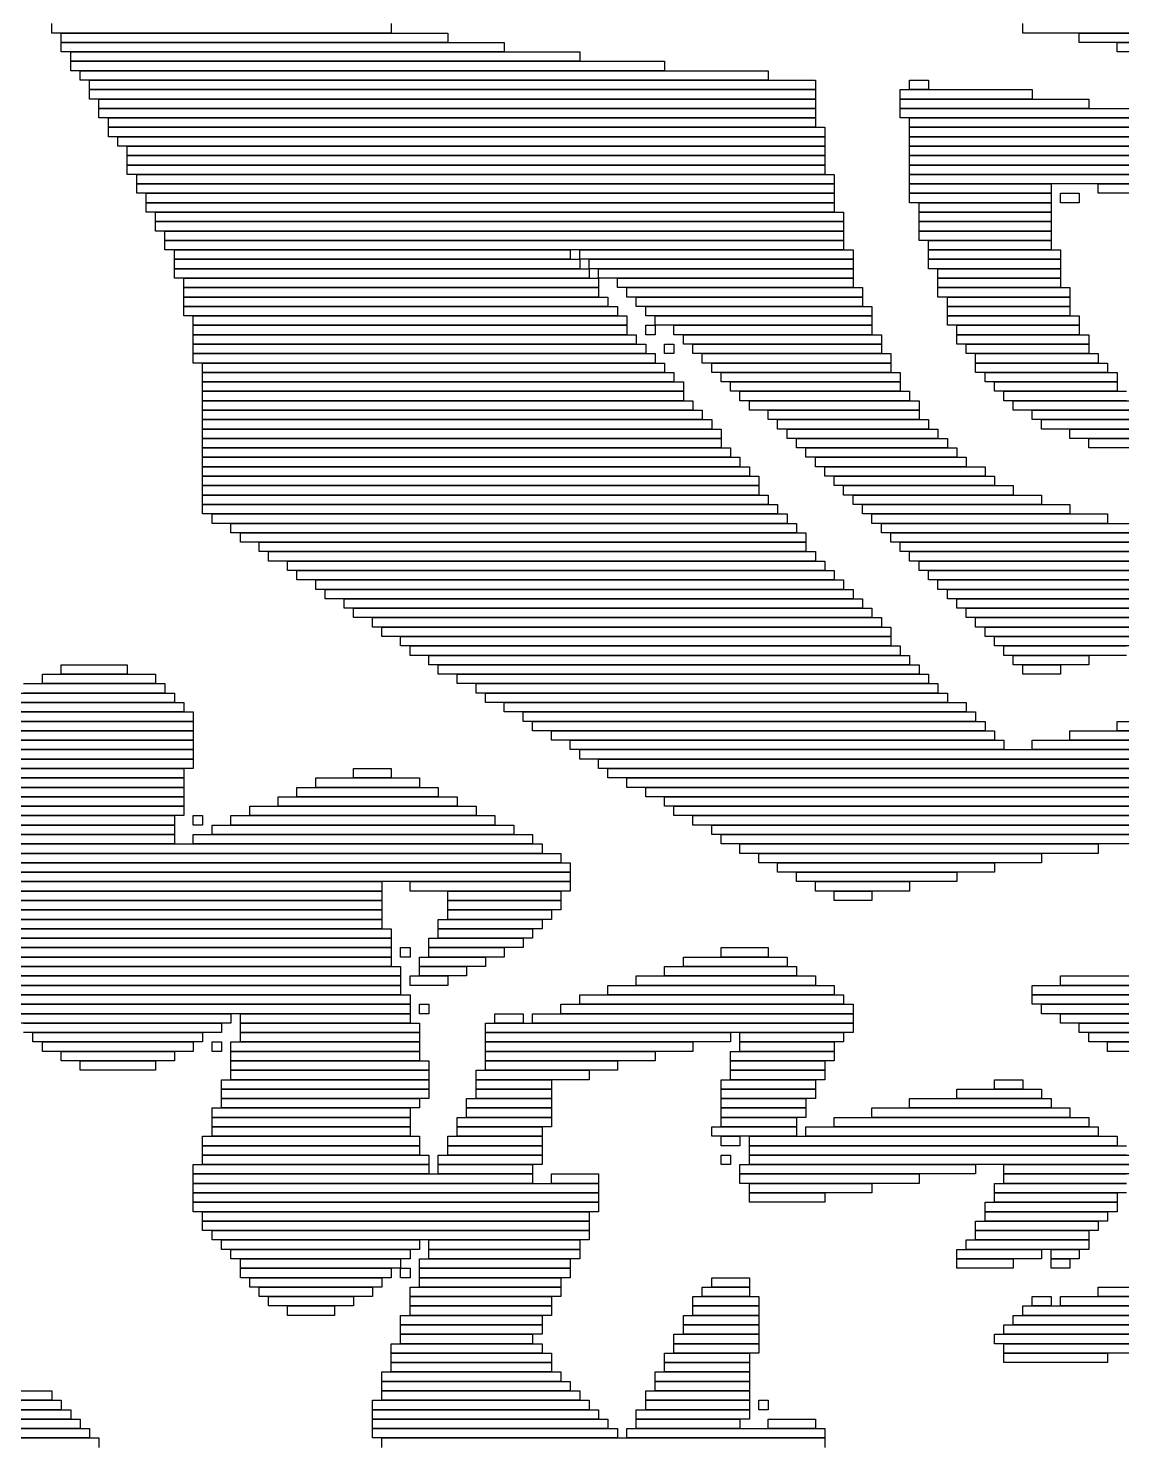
# Model space of a CAD drawing. Extents: x 24 to 1007, y 0 to 1020.
# Drawn here: x 627.5 to 743.5, y 482.5 to 632.5 of the extents above; entities that cross this region are included whole.
import ezdxf

# ---------------------------------------------------------------- set-up
doc = ezdxf.new("R2010")
doc.units = 0

msp = doc.modelspace()

# ---------------------------------------------------------------- linework, layer by layer
for p, q in [((630, 632), (630, 633)), ((666, 633), (666, 632)), ((733, 632), (733, 633)), ((666, 632), (630, 632)), ((631, 632), (672, 632)), ((631, 631), (631, 632)), ((672, 632), (672, 631)), ((769, 632), (733, 632)), ((739, 632), (769, 632)), ((739, 631), (739, 632)), ((672, 631), (631, 631)), ((631, 631), (678, 631)), ((631, 630), (631, 631)), ((678, 630), (631, 630)), ((632, 630), (686, 630)), ((632, 629), (632, 630)), ((678, 631), (678, 630)), ((686, 630), (686, 629)), ((769, 631), (739, 631)), ((743, 631), (770, 631)), ((743, 630), (743, 631)), ((770, 630), (743, 630)), ((686, 629), (632, 629)), ((632, 629), (695, 629)), ((632, 628), (632, 629)), ((695, 629), (695, 628)), ((695, 628), (632, 628)), ((633, 628), (706, 628)), ((633, 627), (633, 628)), ((706, 627), (633, 627)), ((634, 627), (711, 627)), ((634, 626), (634, 627)), ((706, 628), (706, 627)), ((711, 627), (711, 626)), ((721, 627), (723, 627)), ((721, 626), (721, 627)), ((723, 627), (723, 626)), ((711, 626), (634, 626)), ((634, 626), (711, 626)), ((634, 625), (634, 626)), ((711, 626), (711, 625)), ((720, 626), (734, 626)), ((720, 625), (720, 626)), ((723, 626), (721, 626)), ((734, 626), (734, 625)), ((711, 625), (634, 625)), ((635, 625), (711, 625)), ((635, 624), (635, 625)), ((711, 624), (635, 624)), ((635, 624), (711, 624)), ((635, 623), (635, 624)), ((711, 625), (711, 624)), ((711, 624), (711, 623)), ((734, 625), (720, 625)), ((720, 625), (740, 625)), ((720, 624), (720, 625)), ((740, 624), (720, 624)), ((720, 624), (745, 624)), ((720, 623), (720, 624)), ((740, 625), (740, 624)), ((711, 623), (635, 623)), ((636, 623), (711, 623)), ((636, 622), (636, 623)), ((711, 623), (711, 622)), ((745, 623), (720, 623)), ((721, 623), (748, 623)), ((721, 622), (721, 623)), ((711, 622), (636, 622)), ((636, 622), (712, 622)), ((636, 621), (636, 622)), ((712, 621), (636, 621)), ((637, 621), (712, 621)), ((637, 620), (637, 621)), ((712, 622), (712, 621)), ((712, 621), (712, 620)), ((748, 622), (721, 622)), ((721, 622), (751, 622)), ((721, 621), (721, 622)), ((751, 621), (721, 621)), ((721, 621), (754, 621)), ((721, 620), (721, 621)), ((712, 620), (637, 620)), ((638, 620), (712, 620)), ((638, 619), (638, 620)), ((712, 620), (712, 619)), ((754, 620), (721, 620)), ((721, 620), (756, 620)), ((721, 619), (721, 620)), ((712, 619), (638, 619)), ((638, 619), (712, 619)), ((638, 618), (638, 619)), ((712, 618), (638, 618)), ((638, 618), (712, 618)), ((638, 617), (638, 618)), ((712, 619), (712, 618)), ((712, 618), (712, 617)), ((756, 619), (721, 619)), ((721, 619), (759, 619)), ((721, 618), (721, 619)), ((759, 618), (721, 618)), ((721, 618), (761, 618)), ((721, 617), (721, 618)), ((712, 617), (638, 617)), ((639, 617), (713, 617)), ((639, 616), (639, 617)), ((713, 617), (713, 616)), ((761, 617), (721, 617)), ((721, 617), (762, 617)), ((721, 616), (721, 617)), ((713, 616), (639, 616)), ((639, 616), (713, 616)), ((639, 615), (639, 616)), ((713, 615), (639, 615)), ((640, 615), (713, 615)), ((640, 614), (640, 615)), ((713, 616), (713, 615)), ((713, 615), (713, 614)), ((762, 616), (721, 616)), ((721, 616), (736, 616)), ((721, 615), (721, 616)), ((736, 615), (721, 615)), ((721, 615), (736, 615)), ((721, 614), (721, 615)), ((736, 616), (736, 615)), ((736, 615), (736, 614)), ((737, 615), (739, 615)), ((737, 614), (737, 615)), ((739, 615), (739, 614)), ((741, 616), (764, 616)), ((741, 615), (741, 616)), ((764, 615), (741, 615)), ((713, 614), (640, 614)), ((640, 614), (713, 614)), ((640, 613), (640, 614)), ((713, 614), (713, 613)), ((736, 614), (721, 614)), ((722, 614), (736, 614)), ((722, 613), (722, 614)), ((736, 614), (736, 613)), ((739, 614), (737, 614)), ((713, 613), (640, 613)), ((641, 613), (714, 613)), ((641, 612), (641, 613)), ((714, 612), (641, 612)), ((641, 612), (714, 612)), ((641, 611), (641, 612)), ((714, 613), (714, 612)), ((714, 612), (714, 611)), ((736, 613), (722, 613)), ((722, 613), (736, 613)), ((722, 612), (722, 613)), ((736, 612), (722, 612)), ((722, 612), (736, 612)), ((722, 611), (722, 612)), ((736, 613), (736, 612)), ((736, 612), (736, 611)), ((714, 611), (641, 611)), ((642, 611), (714, 611)), ((642, 610), (642, 611)), ((714, 611), (714, 610)), ((736, 611), (722, 611)), ((722, 611), (736, 611)), ((722, 610), (722, 611)), ((736, 611), (736, 610)), ((714, 610), (642, 610)), ((642, 610), (714, 610)), ((642, 609), (642, 610)), ((714, 609), (642, 609)), ((643, 609), (685, 609)), ((643, 608), (643, 609)), ((685, 609), (685, 608)), ((686, 609), (715, 609)), ((686, 608), (686, 609)), ((714, 610), (714, 609)), ((715, 609), (715, 608)), ((736, 610), (722, 610)), ((723, 610), (736, 610)), ((723, 609), (723, 610)), ((736, 609), (723, 609)), ((723, 609), (737, 609)), ((723, 608), (723, 609)), ((736, 610), (736, 609)), ((737, 609), (737, 608)), ((685, 608), (643, 608)), ((643, 608), (686, 608)), ((643, 607), (643, 608)), ((715, 608), (686, 608)), ((686, 608), (686, 607)), ((687, 608), (715, 608)), ((687, 607), (687, 608)), ((715, 608), (715, 607)), ((737, 608), (723, 608)), ((723, 608), (737, 608)), ((723, 607), (723, 608)), ((737, 608), (737, 607)), ((686, 607), (643, 607)), ((643, 607), (687, 607)), ((643, 606), (643, 607)), ((687, 606), (643, 606)), ((644, 606), (688, 606)), ((644, 605), (644, 606)), ((715, 607), (687, 607)), ((687, 607), (687, 606)), ((688, 607), (715, 607)), ((688, 606), (688, 607)), ((715, 606), (688, 606)), ((688, 606), (688, 605)), ((690, 606), (715, 606)), ((690, 605), (690, 606)), ((715, 607), (715, 606)), ((715, 606), (715, 605)), ((737, 607), (723, 607)), ((724, 607), (737, 607)), ((724, 606), (724, 607)), ((737, 606), (724, 606)), ((724, 606), (737, 606)), ((724, 605), (724, 606)), ((737, 607), (737, 606)), ((737, 606), (737, 605)), ((688, 605), (644, 605)), ((644, 605), (688, 605)), ((644, 604), (644, 605)), ((688, 605), (688, 604)), ((715, 605), (690, 605)), ((691, 605), (716, 605)), ((691, 604), (691, 605)), ((716, 605), (716, 604)), ((737, 605), (724, 605)), ((724, 605), (738, 605)), ((724, 604), (724, 605)), ((738, 605), (738, 604)), ((688, 604), (644, 604)), ((644, 604), (689, 604)), ((644, 603), (644, 604)), ((689, 603), (644, 603)), ((644, 603), (690, 603)), ((644, 602), (644, 603)), ((689, 604), (689, 603)), ((690, 603), (690, 602)), ((716, 604), (691, 604)), ((692, 604), (716, 604)), ((692, 603), (692, 604)), ((716, 603), (692, 603)), ((693, 603), (717, 603)), ((693, 602), (693, 603)), ((716, 604), (716, 603)), ((717, 603), (717, 602)), ((738, 604), (724, 604)), ((725, 604), (738, 604)), ((725, 603), (725, 604)), ((738, 603), (725, 603)), ((725, 603), (738, 603)), ((725, 602), (725, 603)), ((738, 604), (738, 603)), ((738, 603), (738, 602)), ((690, 602), (644, 602)), ((645, 602), (691, 602)), ((645, 601), (645, 602)), ((691, 602), (691, 601)), ((717, 602), (693, 602)), ((694, 602), (717, 602)), ((694, 601), (694, 602)), ((717, 602), (717, 601)), ((738, 602), (725, 602)), ((725, 602), (739, 602)), ((725, 601), (725, 602)), ((739, 602), (739, 601)), ((691, 601), (645, 601)), ((645, 601), (691, 601)), ((645, 600), (645, 601)), ((691, 600), (645, 600)), ((645, 600), (692, 600)), ((645, 599), (645, 600)), ((691, 601), (691, 600)), ((692, 600), (692, 599)), ((693, 601), (694, 601)), ((693, 600), (693, 601)), ((694, 600), (693, 600)), ((717, 601), (694, 601)), ((694, 601), (694, 600)), ((696, 601), (717, 601)), ((696, 600), (696, 601)), ((717, 600), (696, 600)), ((697, 600), (718, 600)), ((697, 599), (697, 600)), ((717, 601), (717, 600)), ((718, 600), (718, 599)), ((739, 601), (725, 601)), ((726, 601), (739, 601)), ((726, 600), (726, 601)), ((739, 600), (726, 600)), ((726, 600), (740, 600)), ((726, 599), (726, 600)), ((739, 601), (739, 600)), ((740, 600), (740, 599)), ((692, 599), (645, 599)), ((645, 599), (693, 599)), ((645, 598), (645, 599)), ((693, 599), (693, 598)), ((695, 599), (696, 599)), ((695, 598), (695, 599)), ((696, 599), (696, 598)), ((718, 599), (697, 599)), ((698, 599), (718, 599)), ((698, 598), (698, 599)), ((718, 599), (718, 598)), ((740, 599), (726, 599)), ((727, 599), (740, 599)), ((727, 598), (727, 599)), ((740, 599), (740, 598)), ((693, 598), (645, 598)), ((645, 598), (694, 598)), ((645, 597), (645, 598)), ((694, 597), (645, 597)), ((646, 597), (695, 597)), ((646, 596), (646, 597)), ((694, 598), (694, 597)), ((696, 598), (695, 598)), ((695, 597), (695, 596)), ((718, 598), (698, 598)), ((699, 598), (719, 598)), ((699, 597), (699, 598)), ((719, 597), (699, 597)), ((700, 597), (719, 597)), ((700, 596), (700, 597)), ((719, 598), (719, 597)), ((719, 597), (719, 596)), ((740, 598), (727, 598)), ((728, 598), (741, 598)), ((728, 597), (728, 598)), ((741, 597), (728, 597)), ((728, 597), (742, 597)), ((728, 596), (728, 597)), ((741, 598), (741, 597)), ((742, 597), (742, 596)), ((695, 596), (646, 596)), ((646, 596), (696, 596)), ((646, 595), (646, 596)), ((696, 596), (696, 595)), ((719, 596), (700, 596)), ((701, 596), (720, 596)), ((701, 595), (701, 596)), ((720, 596), (720, 595)), ((742, 596), (728, 596)), ((729, 596), (743, 596)), ((729, 595), (729, 596)), ((743, 596), (743, 595)), ((696, 595), (646, 595)), ((646, 595), (697, 595)), ((646, 594), (646, 595)), ((697, 594), (646, 594)), ((646, 594), (697, 594)), ((646, 593), (646, 594)), ((697, 595), (697, 594)), ((697, 594), (697, 593)), ((720, 595), (701, 595)), ((702, 595), (720, 595)), ((702, 594), (702, 595)), ((720, 594), (702, 594)), ((703, 594), (721, 594)), ((703, 593), (703, 594)), ((720, 595), (720, 594)), ((721, 594), (721, 593)), ((743, 595), (729, 595)), ((730, 595), (743, 595)), ((730, 594), (730, 595)), ((743, 594), (730, 594)), ((731, 594), (744, 594)), ((731, 593), (731, 594)), ((743, 595), (743, 594)), ((697, 593), (646, 593)), ((646, 593), (698, 593)), ((646, 592), (646, 593)), ((698, 593), (698, 592)), ((721, 593), (703, 593)), ((704, 593), (722, 593)), ((704, 592), (704, 593)), ((722, 593), (722, 592)), ((744, 593), (731, 593)), ((732, 593), (746, 593)), ((732, 592), (732, 593)), ((698, 592), (646, 592)), ((646, 592), (699, 592)), ((646, 591), (646, 592)), ((699, 591), (646, 591)), ((646, 591), (700, 591)), ((646, 590), (646, 591)), ((699, 592), (699, 591)), ((700, 591), (700, 590)), ((722, 592), (704, 592)), ((706, 592), (722, 592)), ((706, 591), (706, 592)), ((722, 591), (706, 591)), ((707, 591), (723, 591)), ((707, 590), (707, 591)), ((722, 592), (722, 591)), ((723, 591), (723, 590)), ((746, 592), (732, 592)), ((734, 592), (747, 592)), ((734, 591), (734, 592)), ((747, 591), (734, 591)), ((735, 591), (748, 591)), ((735, 590), (735, 591)), ((700, 590), (646, 590)), ((646, 590), (701, 590)), ((646, 589), (646, 590)), ((701, 590), (701, 589)), ((723, 590), (707, 590)), ((708, 590), (724, 590)), ((708, 589), (708, 590)), ((724, 590), (724, 589)), ((748, 590), (735, 590)), ((738, 590), (749, 590)), ((738, 589), (738, 590)), ((701, 589), (646, 589)), ((646, 589), (701, 589)), ((646, 588), (646, 589)), ((701, 588), (646, 588)), ((646, 588), (702, 588)), ((646, 587), (646, 588)), ((701, 589), (701, 588)), ((702, 588), (702, 587)), ((724, 589), (708, 589)), ((709, 589), (725, 589)), ((709, 588), (709, 589)), ((725, 588), (709, 588)), ((710, 588), (726, 588)), ((710, 587), (710, 588)), ((725, 589), (725, 588)), ((726, 588), (726, 587)), ((749, 589), (738, 589)), ((740, 589), (756, 589)), ((740, 588), (740, 589)), ((756, 588), (740, 588)), ((702, 587), (646, 587)), ((646, 587), (703, 587)), ((646, 586), (646, 587)), ((703, 587), (703, 586)), ((726, 587), (710, 587)), ((711, 587), (727, 587)), ((711, 586), (711, 587)), ((727, 587), (727, 586)), ((703, 586), (646, 586)), ((646, 586), (704, 586)), ((646, 585), (646, 586)), ((704, 585), (646, 585)), ((646, 585), (705, 585)), ((646, 584), (646, 585)), ((704, 586), (704, 585)), ((705, 585), (705, 584)), ((727, 586), (711, 586)), ((712, 586), (729, 586)), ((712, 585), (712, 586)), ((729, 585), (712, 585)), ((713, 585), (730, 585)), ((713, 584), (713, 585)), ((729, 586), (729, 585)), ((730, 585), (730, 584)), ((705, 584), (646, 584)), ((646, 584), (705, 584)), ((646, 583), (646, 584)), ((705, 584), (705, 583)), ((730, 584), (713, 584)), ((714, 584), (732, 584)), ((714, 583), (714, 584)), ((732, 584), (732, 583)), ((705, 583), (646, 583)), ((646, 583), (706, 583)), ((646, 582), (646, 583)), ((706, 582), (646, 582)), ((646, 582), (707, 582)), ((646, 581), (646, 582)), ((706, 583), (706, 582)), ((707, 582), (707, 581)), ((732, 583), (714, 583)), ((715, 583), (735, 583)), ((715, 582), (715, 583)), ((735, 582), (715, 582)), ((716, 582), (738, 582)), ((716, 581), (716, 582)), ((735, 583), (735, 582)), ((738, 582), (738, 581)), ((707, 581), (646, 581)), ((647, 581), (708, 581)), ((647, 580), (647, 581)), ((708, 581), (708, 580)), ((738, 581), (716, 581)), ((717, 581), (742, 581)), ((717, 580), (717, 581)), ((742, 581), (742, 580)), ((708, 580), (647, 580)), ((649, 580), (709, 580)), ((649, 579), (649, 580)), ((709, 579), (649, 579)), ((650, 579), (710, 579)), ((650, 578), (650, 579)), ((709, 580), (709, 579)), ((710, 579), (710, 578)), ((742, 580), (717, 580)), ((718, 580), (749, 580)), ((718, 579), (718, 580)), ((749, 579), (718, 579)), ((719, 579), (813, 579)), ((719, 578), (719, 579)), ((710, 578), (650, 578)), ((652, 578), (710, 578)), ((652, 577), (652, 578)), ((710, 578), (710, 577)), ((813, 578), (719, 578)), ((720, 578), (814, 578)), ((720, 577), (720, 578)), ((710, 577), (652, 577)), ((653, 577), (711, 577)), ((653, 576), (653, 577)), ((711, 576), (653, 576)), ((655, 576), (712, 576)), ((655, 575), (655, 576)), ((711, 577), (711, 576)), ((712, 576), (712, 575)), ((814, 577), (720, 577)), ((721, 577), (815, 577)), ((721, 576), (721, 577)), ((815, 576), (721, 576)), ((722, 576), (817, 576)), ((722, 575), (722, 576)), ((712, 575), (655, 575)), ((656, 575), (713, 575)), ((656, 574), (656, 575)), ((713, 575), (713, 574)), ((817, 575), (722, 575)), ((723, 575), (818, 575)), ((723, 574), (723, 575)), ((713, 574), (656, 574)), ((658, 574), (714, 574)), ((658, 573), (658, 574)), ((714, 573), (658, 573)), ((659, 573), (715, 573)), ((659, 572), (659, 573)), ((714, 574), (714, 573)), ((715, 573), (715, 572)), ((818, 574), (723, 574)), ((724, 574), (819, 574)), ((724, 573), (724, 574)), ((819, 573), (724, 573)), ((725, 573), (821, 573)), ((725, 572), (725, 573)), ((715, 572), (659, 572)), ((661, 572), (716, 572)), ((661, 571), (661, 572)), ((716, 572), (716, 571)), ((821, 572), (725, 572)), ((726, 572), (822, 572)), ((726, 571), (726, 572)), ((716, 571), (661, 571)), ((662, 571), (717, 571)), ((662, 570), (662, 571)), ((717, 570), (662, 570)), ((664, 570), (718, 570)), ((664, 569), (664, 570)), ((717, 571), (717, 570)), ((718, 570), (718, 569)), ((822, 571), (726, 571)), ((727, 571), (824, 571)), ((727, 570), (727, 571)), ((824, 570), (727, 570)), ((728, 570), (825, 570)), ((728, 569), (728, 570)), ((718, 569), (664, 569)), ((665, 569), (719, 569)), ((665, 568), (665, 569)), ((719, 569), (719, 568)), ((825, 569), (728, 569)), ((729, 569), (754, 569)), ((729, 568), (729, 569)), ((719, 568), (665, 568)), ((667, 568), (719, 568)), ((667, 567), (667, 568)), ((719, 567), (667, 567)), ((668, 567), (720, 567)), ((668, 566), (668, 567)), ((719, 568), (719, 567)), ((720, 567), (720, 566)), ((754, 568), (729, 568)), ((730, 568), (748, 568)), ((730, 567), (730, 568)), ((748, 567), (730, 567)), ((731, 567), (744, 567)), ((731, 566), (731, 567)), ((720, 566), (668, 566)), ((670, 566), (721, 566)), ((670, 565), (670, 566)), ((721, 566), (721, 565)), ((744, 566), (731, 566)), ((732, 566), (740, 566)), ((732, 565), (732, 566)), ((740, 566), (740, 565)), ((629, 564), (641, 564)), ((629, 563), (629, 564)), ((631, 565), (638, 565)), ((631, 564), (631, 565)), ((638, 564), (631, 564)), ((638, 565), (638, 564)), ((641, 564), (641, 563)), ((721, 565), (670, 565)), ((671, 565), (722, 565)), ((671, 564), (671, 565)), ((722, 564), (671, 564)), ((673, 564), (723, 564)), ((673, 563), (673, 564)), ((722, 565), (722, 564)), ((723, 564), (723, 563)), ((740, 565), (732, 565)), ((733, 565), (737, 565)), ((733, 564), (733, 565)), ((737, 564), (733, 564)), ((737, 565), (737, 564)), ((627, 563), (642, 563)), ((641, 563), (629, 563)), ((642, 563), (642, 562)), ((723, 563), (673, 563)), ((675, 563), (724, 563)), ((675, 562), (675, 563)), ((724, 563), (724, 562)), ((625, 561), (644, 561)), ((626, 562), (643, 562)), ((643, 561), (626, 561)), ((642, 562), (627, 562)), ((643, 562), (643, 561)), ((644, 561), (644, 560)), ((724, 562), (675, 562)), ((676, 562), (725, 562)), ((676, 561), (676, 562)), ((725, 561), (676, 561)), ((678, 561), (727, 561)), ((678, 560), (678, 561)), ((725, 562), (725, 561)), ((727, 561), (727, 560)), ((624, 560), (645, 560)), ((644, 560), (625, 560)), ((645, 560), (645, 559)), ((727, 560), (678, 560)), ((680, 560), (728, 560)), ((680, 559), (680, 560)), ((728, 560), (728, 559)), ((623, 559), (645, 559)), ((645, 558), (623, 558)), ((623, 558), (645, 558)), ((645, 559), (624, 559)), ((645, 559), (645, 558)), ((645, 558), (645, 557)), ((728, 559), (680, 559)), ((681, 559), (729, 559)), ((681, 558), (681, 559)), ((729, 558), (681, 558)), ((683, 558), (730, 558)), ((683, 557), (683, 558)), ((729, 559), (729, 558)), ((730, 558), (730, 557)), ((738, 558), (785, 558)), ((738, 557), (738, 558)), ((743, 559), (783, 559)), ((743, 558), (743, 559)), ((783, 558), (743, 558)), ((622, 557), (645, 557)), ((645, 557), (623, 557)), ((645, 557), (645, 556)), ((730, 557), (683, 557)), ((685, 557), (731, 557)), ((685, 556), (685, 557)), ((731, 557), (731, 556)), ((734, 557), (788, 557)), ((734, 556), (734, 557)), ((785, 557), (738, 557)), ((621, 555), (645, 555)), ((645, 556), (622, 556)), ((622, 556), (645, 556)), ((645, 555), (622, 555)), ((645, 556), (645, 555)), ((645, 555), (645, 554)), ((731, 556), (685, 556)), ((686, 556), (790, 556)), ((686, 555), (686, 556)), ((790, 555), (686, 555)), ((688, 555), (792, 555)), ((688, 554), (688, 555)), ((788, 556), (734, 556)), ((645, 554), (621, 554)), ((621, 554), (644, 554)), ((644, 554), (644, 553)), ((662, 554), (666, 554)), ((662, 553), (662, 554)), ((666, 554), (666, 553)), ((792, 554), (688, 554)), ((689, 554), (793, 554)), ((689, 553), (689, 554)), ((620, 552), (644, 552)), ((644, 553), (621, 553)), ((621, 553), (644, 553)), ((644, 552), (621, 552)), ((644, 553), (644, 552)), ((644, 552), (644, 551)), ((656, 552), (671, 552)), ((656, 551), (656, 552)), ((658, 553), (669, 553)), ((658, 552), (658, 553)), ((669, 552), (658, 552)), ((666, 553), (662, 553)), ((669, 553), (669, 552)), ((671, 552), (671, 551)), ((793, 553), (689, 553)), ((691, 553), (795, 553)), ((691, 552), (691, 553)), ((795, 552), (691, 552)), ((693, 552), (797, 552)), ((693, 551), (693, 552)), ((644, 551), (620, 551)), ((620, 551), (644, 551)), ((644, 551), (644, 550)), ((654, 551), (673, 551)), ((654, 550), (654, 551)), ((671, 551), (656, 551)), ((673, 551), (673, 550)), ((797, 551), (693, 551)), ((695, 551), (798, 551)), ((695, 550), (695, 551)), ((644, 550), (620, 550)), ((620, 550), (644, 550)), ((644, 549), (620, 549)), ((620, 549), (643, 549)), ((643, 549), (643, 548)), ((644, 550), (644, 549)), ((645, 549), (646, 549)), ((645, 548), (645, 549)), ((646, 549), (646, 548)), ((649, 549), (677, 549)), ((649, 548), (649, 549)), ((651, 550), (675, 550)), ((651, 549), (651, 550)), ((675, 549), (651, 549)), ((673, 550), (654, 550)), ((675, 550), (675, 549)), ((677, 549), (677, 548)), ((798, 550), (695, 550)), ((696, 550), (800, 550)), ((696, 549), (696, 550)), ((800, 549), (696, 549)), ((698, 549), (801, 549)), ((698, 548), (698, 549)), ((643, 548), (620, 548)), ((620, 548), (643, 548)), ((643, 548), (643, 547)), ((646, 548), (645, 548)), ((647, 548), (679, 548)), ((647, 547), (647, 548)), ((677, 548), (649, 548)), ((679, 548), (679, 547)), ((801, 548), (698, 548)), ((700, 548), (802, 548)), ((700, 547), (700, 548)), ((643, 547), (620, 547)), ((620, 547), (643, 547)), ((643, 546), (620, 546)), ((620, 546), (682, 546)), ((643, 547), (643, 546)), ((645, 547), (681, 547)), ((645, 546), (645, 547)), ((681, 546), (645, 546)), ((679, 547), (647, 547)), ((681, 547), (681, 546)), ((682, 546), (682, 545)), ((802, 547), (700, 547)), ((701, 547), (748, 547)), ((701, 546), (701, 547)), ((748, 546), (701, 546)), ((703, 546), (741, 546)), ((703, 545), (703, 546)), ((741, 546), (741, 545)), ((682, 545), (620, 545)), ((620, 545), (684, 545)), ((684, 545), (684, 544)), ((741, 545), (703, 545)), ((705, 545), (735, 545)), ((705, 544), (705, 545)), ((735, 545), (735, 544)), ((684, 544), (620, 544)), ((620, 544), (685, 544)), ((685, 543), (620, 543)), ((620, 543), (685, 543)), ((685, 544), (685, 543)), ((685, 543), (685, 542)), ((735, 544), (705, 544)), ((707, 544), (730, 544)), ((707, 543), (707, 544)), ((730, 543), (707, 543)), ((709, 543), (726, 543)), ((709, 542), (709, 543)), ((726, 543), (726, 542)), ((730, 544), (730, 543)), ((685, 542), (620, 542)), ((620, 542), (665, 542)), ((665, 542), (665, 541)), ((668, 542), (685, 542)), ((668, 541), (668, 542)), ((685, 542), (685, 541)), ((726, 542), (709, 542)), ((711, 542), (721, 542)), ((711, 541), (711, 542)), ((721, 542), (721, 541)), ((665, 541), (620, 541)), ((620, 541), (665, 541)), ((665, 540), (620, 540)), ((621, 540), (665, 540)), ((665, 541), (665, 540)), ((665, 540), (665, 539)), ((685, 541), (668, 541)), ((672, 541), (684, 541)), ((672, 540), (672, 541)), ((684, 540), (672, 540)), ((672, 540), (684, 540)), ((672, 539), (672, 540)), ((684, 541), (684, 540)), ((684, 540), (684, 539)), ((721, 541), (711, 541)), ((713, 541), (717, 541)), ((713, 540), (713, 541)), ((717, 540), (713, 540)), ((717, 541), (717, 540)), ((665, 539), (621, 539)), ((621, 539), (665, 539)), ((665, 539), (665, 538)), ((684, 539), (672, 539)), ((672, 539), (683, 539)), ((672, 538), (672, 539)), ((683, 539), (683, 538)), ((665, 538), (621, 538)), ((621, 538), (665, 538)), ((665, 537), (621, 537)), ((621, 537), (666, 537)), ((665, 538), (665, 537)), ((666, 537), (666, 536)), ((671, 538), (682, 538)), ((671, 537), (671, 538)), ((682, 537), (671, 537)), ((671, 537), (681, 537)), ((671, 536), (671, 537)), ((683, 538), (672, 538)), ((681, 537), (681, 536)), ((682, 538), (682, 537)), ((666, 536), (621, 536)), ((622, 536), (666, 536)), ((666, 536), (666, 535)), ((670, 536), (680, 536)), ((670, 535), (670, 536)), ((681, 536), (671, 536)), ((680, 536), (680, 535)), ((666, 535), (622, 535)), ((622, 535), (666, 535)), ((666, 534), (622, 534)), ((622, 534), (666, 534)), ((666, 535), (666, 534)), ((666, 534), (666, 533)), ((667, 535), (668, 535)), ((667, 534), (667, 535)), ((668, 534), (667, 534)), ((668, 535), (668, 534)), ((669, 534), (676, 534)), ((669, 533), (669, 534)), ((680, 535), (670, 535)), ((670, 535), (678, 535)), ((670, 534), (670, 535)), ((678, 534), (670, 534)), ((676, 534), (676, 533)), ((678, 535), (678, 534)), ((697, 534), (708, 534)), ((697, 533), (697, 534)), ((701, 535), (706, 535)), ((701, 534), (701, 535)), ((706, 534), (701, 534)), ((706, 535), (706, 534)), ((708, 534), (708, 533)), ((666, 533), (622, 533)), ((623, 533), (667, 533)), ((667, 533), (667, 532)), ((676, 533), (669, 533)), ((669, 533), (674, 533)), ((669, 532), (669, 533)), ((674, 533), (674, 532)), ((695, 533), (709, 533)), ((695, 532), (695, 533)), ((708, 533), (697, 533)), ((709, 533), (709, 532)), ((667, 532), (623, 532)), ((623, 532), (667, 532)), ((667, 531), (623, 531)), ((624, 531), (667, 531)), ((667, 532), (667, 531)), ((667, 531), (667, 530)), ((668, 532), (672, 532)), ((668, 531), (668, 532)), ((672, 531), (668, 531)), ((674, 532), (669, 532)), ((672, 532), (672, 531)), ((689, 531), (713, 531)), ((689, 530), (689, 531)), ((692, 532), (711, 532)), ((692, 531), (692, 532)), ((711, 531), (692, 531)), ((709, 532), (695, 532)), ((711, 532), (711, 531)), ((713, 531), (713, 530)), ((734, 531), (764, 531)), ((734, 530), (734, 531)), ((737, 532), (759, 532)), ((737, 531), (737, 532)), ((759, 531), (737, 531)), ((667, 530), (624, 530)), ((625, 530), (668, 530)), ((668, 530), (668, 529)), ((686, 530), (714, 530)), ((686, 529), (686, 530)), ((713, 530), (689, 530)), ((714, 530), (714, 529)), ((764, 530), (734, 530)), ((734, 530), (768, 530)), ((734, 529), (734, 530)), ((668, 529), (625, 529)), ((625, 529), (668, 529)), ((668, 528), (625, 528)), ((626, 528), (649, 528)), ((649, 528), (649, 527)), ((650, 528), (668, 528)), ((650, 527), (650, 528)), ((668, 529), (668, 528)), ((668, 528), (668, 527)), ((669, 529), (670, 529)), ((669, 528), (669, 529)), ((670, 528), (669, 528)), ((670, 529), (670, 528)), ((677, 528), (680, 528)), ((677, 527), (677, 528)), ((680, 528), (680, 527)), ((681, 528), (715, 528)), ((681, 527), (681, 528)), ((684, 529), (715, 529)), ((684, 528), (684, 529)), ((715, 528), (684, 528)), ((714, 529), (686, 529)), ((715, 529), (715, 528)), ((715, 528), (715, 527)), ((768, 529), (734, 529)), ((735, 529), (772, 529)), ((735, 528), (735, 529)), ((772, 528), (735, 528)), ((737, 528), (775, 528)), ((737, 527), (737, 528)), ((649, 527), (626, 527)), ((627, 527), (648, 527)), ((648, 527), (648, 526)), ((668, 527), (650, 527)), ((650, 527), (669, 527)), ((650, 526), (650, 527)), ((669, 527), (669, 526)), ((676, 527), (715, 527)), ((676, 526), (676, 527)), ((680, 527), (677, 527)), ((715, 527), (681, 527)), ((715, 527), (715, 526)), ((775, 527), (737, 527)), ((739, 527), (777, 527)), ((739, 526), (739, 527)), ((648, 526), (627, 526)), ((628, 526), (646, 526)), ((628, 525), (628, 526)), ((646, 525), (628, 525)), ((629, 525), (645, 525)), ((629, 524), (629, 525)), ((645, 525), (645, 524)), ((646, 526), (646, 525)), ((647, 525), (648, 525)), ((647, 524), (647, 525)), ((648, 525), (648, 524)), ((649, 525), (669, 525)), ((649, 524), (649, 525)), ((669, 526), (650, 526)), ((650, 526), (669, 526)), ((650, 525), (650, 526)), ((669, 525), (650, 525)), ((669, 526), (669, 525)), ((669, 525), (669, 524)), ((715, 526), (676, 526)), ((676, 526), (702, 526)), ((676, 525), (676, 526)), ((702, 525), (676, 525)), ((676, 525), (698, 525)), ((676, 524), (676, 525)), ((698, 525), (698, 524)), ((702, 526), (702, 525)), ((703, 526), (714, 526)), ((703, 525), (703, 526)), ((714, 525), (703, 525)), ((703, 525), (713, 525)), ((703, 524), (703, 525)), ((713, 525), (713, 524)), ((714, 526), (714, 525)), ((777, 526), (739, 526)), ((740, 526), (780, 526)), ((740, 525), (740, 526)), ((780, 525), (740, 525)), ((742, 525), (783, 525)), ((742, 524), (742, 525)), ((645, 524), (629, 524)), ((631, 524), (643, 524)), ((631, 523), (631, 524)), ((643, 524), (643, 523)), ((648, 524), (647, 524)), ((669, 524), (649, 524)), ((649, 524), (669, 524)), ((649, 523), (649, 524)), ((669, 524), (669, 523)), ((698, 524), (676, 524)), ((676, 524), (694, 524)), ((676, 523), (676, 524)), ((694, 524), (694, 523)), ((702, 524), (713, 524)), ((702, 523), (702, 524)), ((713, 524), (703, 524)), ((713, 524), (713, 523)), ((783, 524), (742, 524)), ((643, 523), (631, 523)), ((633, 523), (641, 523)), ((633, 522), (633, 523)), ((641, 522), (633, 522)), ((641, 523), (641, 522)), ((669, 523), (649, 523)), ((649, 523), (670, 523)), ((649, 522), (649, 523)), ((670, 522), (649, 522)), ((649, 522), (670, 522)), ((649, 521), (649, 522)), ((670, 523), (670, 522)), ((670, 522), (670, 521)), ((675, 522), (687, 522)), ((675, 521), (675, 522)), ((694, 523), (676, 523)), ((676, 523), (690, 523)), ((676, 522), (676, 523)), ((690, 522), (676, 522)), ((687, 522), (687, 521)), ((690, 523), (690, 522)), ((713, 523), (702, 523)), ((702, 523), (712, 523)), ((702, 522), (702, 523)), ((712, 522), (702, 522)), ((702, 522), (712, 522)), ((702, 521), (702, 522)), ((712, 523), (712, 522)), ((712, 522), (712, 521)), ((648, 521), (670, 521)), ((648, 520), (648, 521)), ((670, 521), (649, 521)), ((670, 521), (670, 520)), ((687, 521), (675, 521)), ((675, 521), (683, 521)), ((675, 520), (675, 521)), ((683, 521), (683, 520)), ((701, 521), (711, 521)), ((701, 520), (701, 521)), ((712, 521), (702, 521)), ((711, 521), (711, 520)), ((730, 521), (733, 521)), ((730, 520), (730, 521)), ((733, 521), (733, 520)), ((670, 520), (648, 520)), ((648, 520), (670, 520)), ((648, 519), (648, 520)), ((670, 519), (648, 519)), ((648, 519), (669, 519)), ((648, 518), (648, 519)), ((669, 519), (669, 518)), ((670, 520), (670, 519)), ((674, 519), (683, 519)), ((674, 518), (674, 519)), ((683, 520), (675, 520)), ((675, 520), (683, 520)), ((675, 519), (675, 520)), ((683, 519), (675, 519)), ((683, 520), (683, 519)), ((683, 519), (683, 518)), ((711, 520), (701, 520)), ((701, 520), (711, 520)), ((701, 519), (701, 520)), ((711, 519), (701, 519)), ((701, 519), (710, 519)), ((701, 518), (701, 519)), ((710, 519), (710, 518)), ((711, 520), (711, 519)), ((721, 519), (736, 519)), ((721, 518), (721, 519)), ((726, 520), (735, 520)), ((726, 519), (726, 520)), ((735, 519), (726, 519)), ((733, 520), (730, 520)), ((735, 520), (735, 519)), ((736, 519), (736, 518)), ((647, 518), (668, 518)), ((647, 517), (647, 518)), ((669, 518), (648, 518)), ((668, 518), (668, 517)), ((683, 518), (674, 518)), ((674, 518), (683, 518)), ((674, 517), (674, 518)), ((683, 518), (683, 517)), ((710, 518), (701, 518)), ((701, 518), (710, 518)), ((701, 517), (701, 518)), ((710, 518), (710, 517)), ((717, 518), (738, 518)), ((717, 517), (717, 518)), ((736, 518), (721, 518)), ((738, 518), (738, 517)), ((668, 517), (647, 517)), ((647, 517), (668, 517)), ((647, 516), (647, 517)), ((668, 516), (647, 516)), ((647, 516), (668, 516)), ((647, 515), (647, 516)), ((668, 517), (668, 516)), ((668, 516), (668, 515)), ((673, 517), (683, 517)), ((673, 516), (673, 517)), ((683, 516), (673, 516)), ((673, 516), (682, 516)), ((673, 515), (673, 516)), ((683, 517), (674, 517)), ((682, 516), (682, 515)), ((683, 517), (683, 516)), ((700, 516), (709, 516)), ((700, 515), (700, 516)), ((710, 517), (701, 517)), ((701, 517), (709, 517)), ((701, 516), (701, 517)), ((709, 516), (701, 516)), ((709, 517), (709, 516)), ((709, 516), (709, 515)), ((710, 516), (741, 516)), ((710, 515), (710, 516)), ((713, 517), (740, 517)), ((713, 516), (713, 517)), ((740, 516), (713, 516)), ((738, 517), (717, 517)), ((740, 517), (740, 516)), ((741, 516), (741, 515)), ((646, 515), (669, 515)), ((646, 514), (646, 515)), ((668, 515), (647, 515)), ((669, 515), (669, 514)), ((672, 515), (682, 515)), ((672, 514), (672, 515)), ((682, 515), (673, 515)), ((682, 515), (682, 514)), ((709, 515), (700, 515)), ((701, 515), (703, 515)), ((701, 514), (701, 515)), ((703, 515), (703, 514)), ((704, 515), (743, 515)), ((704, 514), (704, 515)), ((741, 515), (710, 515)), ((743, 515), (743, 514)), ((669, 514), (646, 514)), ((646, 514), (669, 514)), ((646, 513), (646, 514)), ((669, 513), (646, 513)), ((646, 513), (670, 513)), ((646, 512), (646, 513)), ((669, 514), (669, 513)), ((670, 513), (670, 512)), ((671, 513), (682, 513)), ((671, 512), (671, 513)), ((682, 514), (672, 514)), ((672, 514), (682, 514)), ((672, 513), (672, 514)), ((682, 513), (672, 513)), ((682, 514), (682, 513)), ((682, 513), (682, 512)), ((703, 514), (701, 514)), ((701, 513), (702, 513)), ((701, 512), (701, 513)), ((702, 513), (702, 512)), ((743, 514), (704, 514)), ((704, 514), (744, 514)), ((704, 513), (704, 514)), ((744, 513), (704, 513)), ((704, 513), (745, 513)), ((704, 512), (704, 513)), ((645, 512), (670, 512)), ((645, 511), (645, 512)), ((670, 512), (646, 512)), ((670, 512), (670, 511)), ((682, 512), (671, 512)), ((671, 512), (681, 512)), ((671, 511), (671, 512)), ((681, 512), (681, 511)), ((702, 512), (701, 512)), ((703, 512), (728, 512)), ((703, 511), (703, 512)), ((745, 512), (704, 512)), ((728, 512), (728, 511)), ((731, 512), (745, 512)), ((731, 511), (731, 512)), ((670, 511), (645, 511)), ((645, 511), (681, 511)), ((645, 510), (645, 511)), ((681, 510), (645, 510)), ((645, 510), (688, 510)), ((645, 509), (645, 510)), ((681, 511), (671, 511)), ((681, 511), (681, 510)), ((683, 511), (688, 511)), ((683, 510), (683, 511)), ((688, 510), (683, 510)), ((688, 511), (688, 510)), ((688, 510), (688, 509)), ((728, 511), (703, 511)), ((703, 511), (722, 511)), ((703, 510), (703, 511)), ((722, 510), (703, 510)), ((704, 510), (717, 510)), ((704, 509), (704, 510)), ((717, 510), (717, 509)), ((722, 511), (722, 510)), ((730, 510), (744, 510)), ((730, 509), (730, 510)), ((745, 511), (731, 511)), ((731, 511), (744, 511)), ((731, 510), (731, 511)), ((744, 510), (731, 510)), ((688, 509), (645, 509)), ((645, 509), (688, 509)), ((645, 508), (645, 509)), ((688, 509), (688, 508)), ((717, 509), (704, 509)), ((704, 509), (712, 509)), ((704, 508), (704, 509)), ((712, 509), (712, 508)), ((744, 509), (730, 509)), ((730, 509), (743, 509)), ((730, 508), (730, 509)), ((743, 509), (743, 508)), ((688, 508), (645, 508)), ((645, 508), (688, 508)), ((645, 507), (645, 508)), ((688, 507), (645, 507)), ((646, 507), (687, 507)), ((646, 506), (646, 507)), ((687, 507), (687, 506)), ((688, 508), (688, 507)), ((712, 508), (704, 508)), ((729, 508), (743, 508)), ((729, 507), (729, 508)), ((743, 507), (729, 507)), ((729, 507), (742, 507)), ((729, 506), (729, 507)), ((743, 508), (730, 508)), ((742, 507), (742, 506)), ((743, 508), (743, 507)), ((687, 506), (646, 506)), ((646, 506), (687, 506)), ((646, 505), (646, 506)), ((687, 506), (687, 505)), ((728, 506), (741, 506)), ((728, 505), (728, 506)), ((742, 506), (729, 506)), ((741, 506), (741, 505)), ((687, 505), (646, 505)), ((647, 505), (687, 505)), ((647, 504), (647, 505)), ((687, 504), (647, 504)), ((648, 504), (669, 504)), ((648, 503), (648, 504)), ((669, 504), (669, 503)), ((670, 504), (686, 504)), ((670, 503), (670, 504)), ((686, 504), (686, 503)), ((687, 505), (687, 504)), ((727, 504), (740, 504)), ((727, 503), (727, 504)), ((741, 505), (728, 505)), ((728, 505), (740, 505)), ((728, 504), (728, 505)), ((740, 504), (728, 504)), ((740, 505), (740, 504)), ((740, 504), (740, 503)), ((669, 503), (648, 503)), ((649, 503), (668, 503)), ((649, 502), (649, 503)), ((668, 503), (668, 502)), ((686, 503), (670, 503)), ((670, 503), (686, 503)), ((670, 502), (670, 503)), ((686, 503), (686, 502)), ((726, 503), (735, 503)), ((726, 502), (726, 503)), ((740, 503), (727, 503)), ((735, 503), (735, 502)), ((736, 503), (739, 503)), ((736, 502), (736, 503)), ((739, 503), (739, 502)), ((668, 502), (649, 502)), ((650, 502), (667, 502)), ((650, 501), (650, 502)), ((667, 501), (650, 501)), ((650, 501), (666, 501)), ((650, 500), (650, 501)), ((666, 501), (666, 500)), ((667, 502), (667, 501)), ((667, 501), (668, 501)), ((667, 500), (667, 501)), ((668, 501), (668, 500)), ((669, 502), (685, 502)), ((669, 501), (669, 502)), ((685, 501), (669, 501)), ((669, 501), (685, 501)), ((669, 500), (669, 501)), ((686, 502), (670, 502)), ((685, 502), (685, 501)), ((685, 501), (685, 500)), ((735, 502), (726, 502)), ((726, 502), (732, 502)), ((726, 501), (726, 502)), ((732, 501), (726, 501)), ((732, 502), (732, 501)), ((739, 502), (736, 502)), ((736, 502), (738, 502)), ((736, 501), (736, 502)), ((738, 501), (736, 501)), ((738, 502), (738, 501)), ((666, 500), (650, 500)), ((651, 500), (665, 500)), ((651, 499), (651, 500)), ((665, 500), (665, 499)), ((668, 500), (667, 500)), ((685, 500), (669, 500)), ((669, 500), (684, 500)), ((669, 499), (669, 500)), ((684, 500), (684, 499)), ((700, 500), (704, 500)), ((700, 499), (700, 500)), ((704, 500), (704, 499)), ((665, 499), (651, 499)), ((652, 499), (664, 499)), ((652, 498), (652, 499)), ((664, 498), (652, 498)), ((653, 498), (662, 498)), ((653, 497), (653, 498)), ((662, 498), (662, 497)), ((664, 499), (664, 498)), ((668, 499), (684, 499)), ((668, 498), (668, 499)), ((684, 498), (668, 498)), ((668, 498), (683, 498)), ((668, 497), (668, 498)), ((684, 499), (669, 499)), ((683, 498), (683, 497)), ((684, 499), (684, 498)), ((698, 498), (705, 498)), ((698, 497), (698, 498)), ((699, 499), (704, 499)), ((699, 498), (699, 499)), ((704, 498), (699, 498)), ((704, 499), (700, 499)), ((704, 499), (704, 498)), ((705, 498), (705, 497)), ((734, 498), (736, 498)), ((734, 497), (734, 498)), ((736, 498), (736, 497)), ((737, 498), (773, 498)), ((737, 497), (737, 498)), ((741, 499), (772, 499)), ((741, 498), (741, 499)), ((772, 498), (741, 498)), ((662, 497), (653, 497)), ((655, 497), (660, 497)), ((655, 496), (655, 497)), ((660, 497), (660, 496)), ((683, 497), (668, 497)), ((668, 497), (683, 497)), ((668, 496), (668, 497)), ((683, 497), (683, 496)), ((705, 497), (698, 497)), ((698, 497), (705, 497)), ((698, 496), (698, 497)), ((705, 497), (705, 496)), ((733, 497), (774, 497)), ((733, 496), (733, 497)), ((736, 497), (734, 497)), ((773, 497), (737, 497)), ((660, 496), (655, 496)), ((667, 496), (682, 496)), ((667, 495), (667, 496)), ((682, 495), (667, 495)), ((667, 495), (682, 495)), ((667, 494), (667, 495)), ((683, 496), (668, 496)), ((682, 496), (682, 495)), ((682, 495), (682, 494)), ((697, 496), (705, 496)), ((697, 495), (697, 496)), ((705, 495), (697, 495)), ((697, 495), (705, 495)), ((697, 494), (697, 495)), ((705, 496), (698, 496)), ((705, 496), (705, 495)), ((705, 495), (705, 494)), ((731, 495), (774, 495)), ((731, 494), (731, 495)), ((732, 496), (774, 496)), ((732, 495), (732, 496)), ((774, 495), (732, 495)), ((774, 496), (733, 496)), ((682, 494), (667, 494)), ((667, 494), (681, 494)), ((667, 493), (667, 494)), ((681, 494), (681, 493)), ((696, 494), (705, 494)), ((696, 493), (696, 494)), ((705, 494), (697, 494)), ((705, 494), (705, 493)), ((730, 494), (754, 494)), ((730, 493), (730, 494)), ((774, 494), (731, 494)), ((666, 493), (682, 493)), ((666, 492), (666, 493)), ((682, 492), (666, 492)), ((666, 492), (683, 492)), ((666, 491), (666, 492)), ((681, 493), (667, 493)), ((682, 493), (682, 492)), ((683, 492), (683, 491)), ((695, 492), (704, 492)), ((695, 491), (695, 492)), ((705, 493), (696, 493)), ((696, 493), (705, 493)), ((696, 492), (696, 493)), ((705, 492), (696, 492)), ((704, 492), (704, 491)), ((705, 493), (705, 492)), ((754, 493), (730, 493)), ((731, 493), (748, 493)), ((731, 492), (731, 493)), ((748, 492), (731, 492)), ((731, 492), (742, 492)), ((731, 491), (731, 492)), ((742, 492), (742, 491)), ((683, 491), (666, 491)), ((666, 491), (683, 491)), ((666, 490), (666, 491)), ((683, 491), (683, 490)), ((704, 491), (695, 491)), ((695, 491), (704, 491)), ((695, 490), (695, 491)), ((704, 491), (704, 490)), ((742, 491), (731, 491)), ((665, 490), (684, 490)), ((665, 489), (665, 490)), ((684, 489), (665, 489)), ((665, 489), (685, 489)), ((665, 488), (665, 489)), ((683, 490), (666, 490)), ((684, 490), (684, 489)), ((685, 489), (685, 488)), ((694, 490), (704, 490)), ((694, 489), (694, 490)), ((704, 489), (694, 489)), ((694, 489), (704, 489)), ((694, 488), (694, 489)), ((704, 490), (695, 490)), ((704, 490), (704, 489)), ((704, 489), (704, 488)), ((565, 488), (630, 488)), ((630, 488), (630, 487)), ((685, 488), (665, 488)), ((665, 488), (686, 488)), ((665, 487), (665, 488)), ((686, 488), (686, 487)), ((693, 488), (704, 488)), ((693, 487), (693, 488)), ((704, 488), (694, 488)), ((704, 488), (704, 487)), ((562, 486), (632, 486)), ((563, 487), (631, 487)), ((631, 486), (563, 486)), ((630, 487), (565, 487)), ((631, 487), (631, 486)), ((632, 486), (632, 485)), ((664, 487), (687, 487)), ((664, 486), (664, 487)), ((687, 486), (664, 486)), ((664, 486), (688, 486)), ((664, 485), (664, 486)), ((686, 487), (665, 487)), ((687, 487), (687, 486)), ((688, 486), (688, 485)), ((692, 486), (704, 486)), ((692, 485), (692, 486)), ((704, 487), (693, 487)), ((693, 487), (704, 487)), ((693, 486), (693, 487)), ((704, 486), (693, 486)), ((704, 487), (704, 486)), ((704, 486), (704, 485)), ((705, 487), (706, 487)), ((705, 486), (705, 487)), ((706, 486), (705, 486)), ((706, 487), (706, 486)), ((561, 485), (633, 485)), ((632, 485), (562, 485)), ((633, 485), (633, 484)), ((688, 485), (664, 485)), ((664, 485), (689, 485)), ((664, 484), (664, 485)), ((689, 485), (689, 484)), ((704, 485), (692, 485)), ((692, 485), (703, 485)), ((692, 484), (692, 485)), ((703, 485), (703, 484)), ((706, 485), (711, 485)), ((706, 484), (706, 485)), ((711, 485), (711, 484)), ((558, 483), (635, 483)), ((559, 484), (634, 484)), ((634, 483), (559, 483)), ((633, 484), (561, 484)), ((634, 484), (634, 483)), ((635, 483), (635, 482)), ((689, 484), (664, 484)), ((664, 484), (690, 484)), ((664, 483), (664, 484)), ((690, 483), (664, 483)), ((665, 483), (712, 483)), ((665, 482), (665, 483)), ((690, 484), (690, 483)), ((691, 484), (712, 484)), ((691, 483), (691, 484)), ((712, 483), (691, 483)), ((703, 484), (692, 484)), ((711, 484), (706, 484)), ((712, 484), (712, 483)), ((712, 483), (712, 482))]:
    msp.add_line(p, q)

doc.saveas('drawing.dxf')
